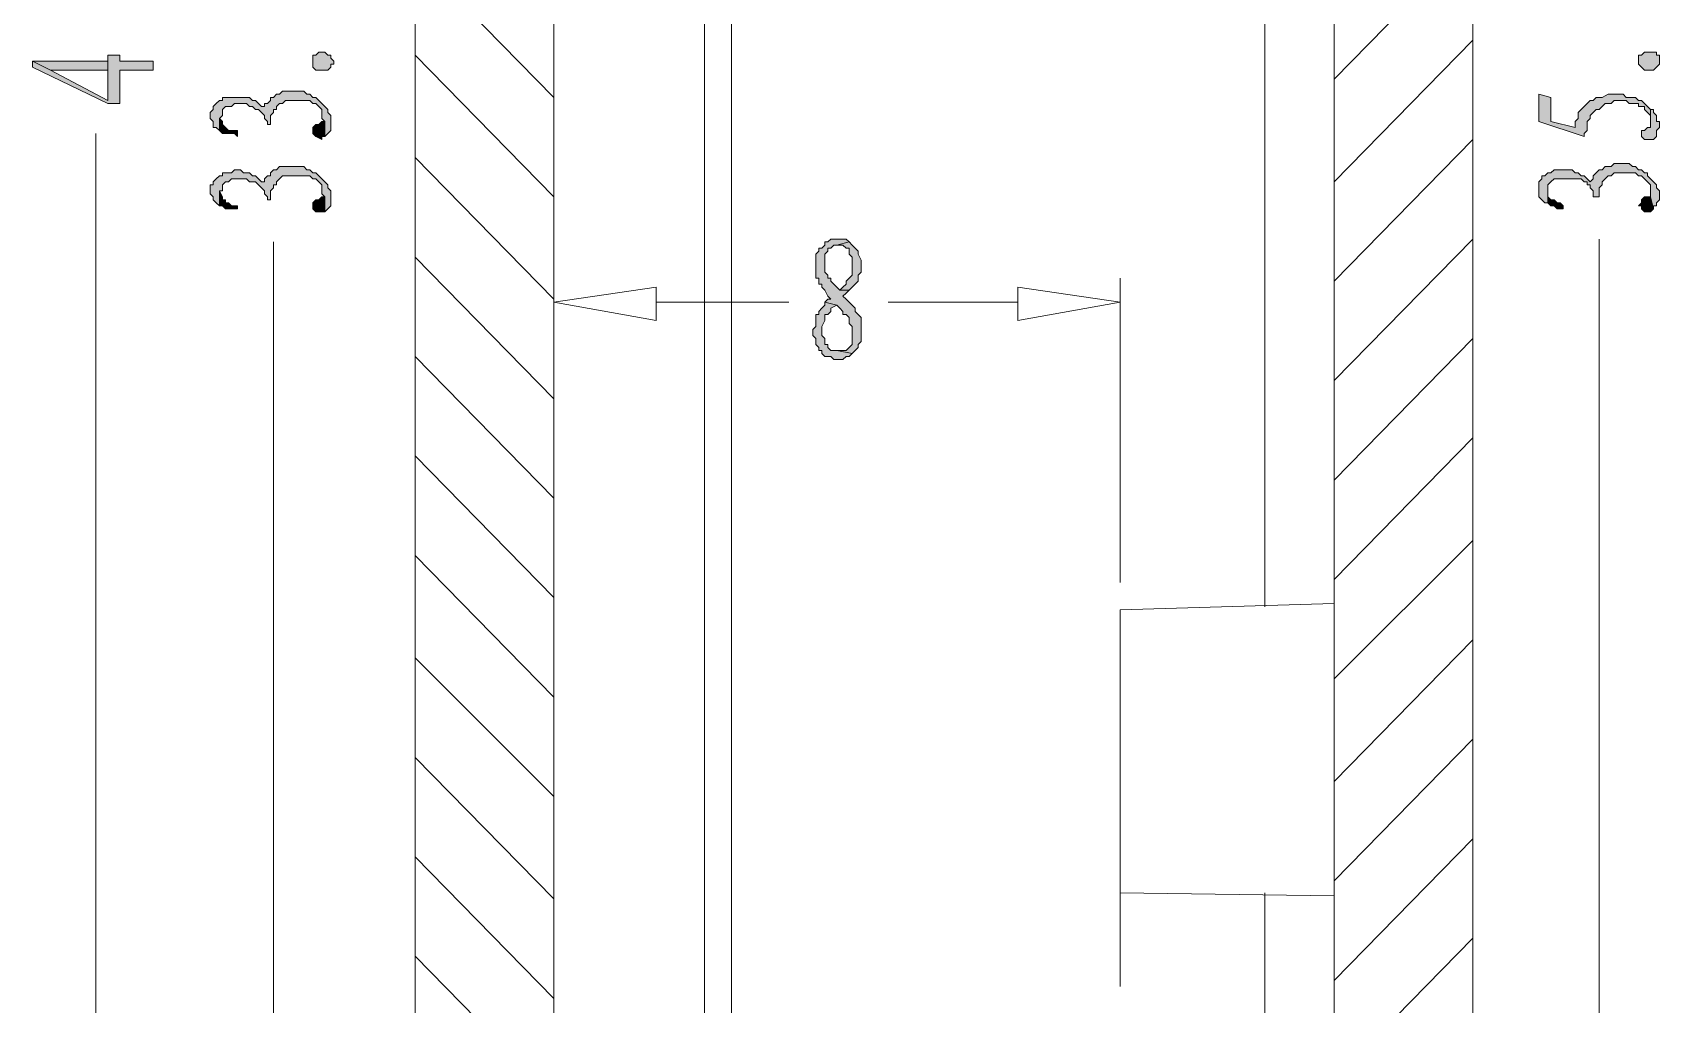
# Model space of a CAD drawing. Header units: millimetres. Extents: x 15 to 196, y 29 to 258.
# Drawn here: x 14.68 to 37.54, y 81.87 to 95.52 of the extents above; entities that cross this region are included whole.
import ezdxf

# ---------------------------------------------------------------- set-up
doc = ezdxf.new("R2010")
doc.units = ezdxf.units.MM

msp = doc.modelspace()

# ---------------------------------------------------------------- hatches: boundary and pattern name
at = {"true_color": 0xdda500}
h = msp.add_hatch(color=42, dxfattribs=at)
h.dxf.hatch_style = 2
h.paths.add_polyline_path([(14.682011, 95.120178), (14.682011, 95.035158), (15.740345, 94.527158), (15.909678, 94.527158), (15.909678, 94.993178), (16.375345, 94.993178), (16.375345, 95.120178), (15.909678, 95.120178), (15.909678, 95.204844), (15.740345, 95.204844), (15.740345, 95.120178), (15.740345, 94.569844), (14.936011, 94.993178)])
h = msp.add_hatch(color=42, dxfattribs=at)
h.dxf.hatch_style = 2
h.paths.add_polyline_path([(14.682011, 95.120178), (14.936011, 94.993178), (15.740345, 94.993178), (15.740345, 94.569844), (15.740345, 95.120178)])
h = msp.add_hatch(color=42, dxfattribs=at)
h.dxf.hatch_style = 2
h.paths.add_polyline_path([(18.873011, 95.162511), (18.915345, 95.120178), (18.915345, 95.077844), (18.873011, 95.077844), (18.873011, 95.035158), (18.830678, 94.993178), (18.788345, 94.993178), (18.746011, 94.993178), (18.661345, 94.993178), (18.619011, 95.035158), (18.619011, 95.077844), (18.619011, 95.120178), (18.619011, 95.162511), (18.619011, 95.204844), (18.661345, 95.204844), (18.703678, 95.247178), (18.746011, 95.247178), (18.788345, 95.247178), (18.830678, 95.204844), (18.873011, 95.204844)])
h = msp.add_hatch(color=42, dxfattribs=at)
h.dxf.hatch_style = 2
h.paths.add_polyline_path([(37.541906, 95.204844), (37.541906, 95.162511), (37.541906, 95.120178), (37.541906, 95.077844), (37.499572, 95.035158), (37.457239, 94.993178), (37.414906, 94.993178), (37.372572, 94.993178), (37.330239, 94.993178), (37.287906, 95.035158), (37.245572, 95.077844), (37.245572, 95.120178), (37.245572, 95.162511), (37.245572, 95.204844), (37.287906, 95.204844), (37.330239, 95.247178), (37.372572, 95.247178), (37.457239, 95.247178), (37.499572, 95.247178), (37.499572, 95.204844)])
h = msp.add_hatch(color=42, dxfattribs=at)
h.dxf.hatch_style = 2
h.paths.add_polyline_path([(17.179678, 94.358178), (17.179678, 94.315844), (17.222011, 94.273158), (17.222011, 94.230825), (17.222011, 94.188844), (17.264345, 94.188844), (17.306678, 94.146511), (17.306678, 94.315844), (17.349011, 94.358178), (17.349011, 94.400511), (17.349011, 94.442844), (17.391345, 94.484825), (17.433678, 94.484825), (17.476011, 94.484825), (17.518345, 94.527158), (17.560678, 94.527158), (17.603011, 94.527158), (17.645345, 94.527158), (17.687678, 94.527158), (17.730011, 94.484825), (17.772345, 94.484825), (17.814678, 94.442844), (17.857011, 94.442844), (17.899345, 94.400511), (17.941678, 94.358178), (17.941678, 94.315844), (17.984011, 94.273158), (17.984011, 94.230825), (18.026345, 94.230825), (18.026345, 94.273158), (18.026345, 94.358178), (18.068678, 94.400511), (18.068678, 94.442844), (18.111011, 94.442844), (18.111011, 94.484825), (18.153345, 94.527158), (18.195678, 94.527158), (18.238011, 94.569844), (18.280345, 94.569844), (18.322678, 94.569844), (18.407345, 94.569844), (18.449678, 94.569844), (18.492011, 94.569844), (18.534345, 94.569844), (18.576678, 94.569844), (18.619011, 94.527158), (18.661345, 94.527158), (18.703678, 94.484825), (18.746011, 94.442844), (18.746011, 94.400511), (18.746011, 94.358178), (18.746011, 94.315844), (18.788345, 94.273158), (18.788345, 94.061844), (18.830678, 94.104178), (18.873011, 94.146511), (18.873011, 94.188844), (18.873011, 94.230825), (18.873011, 94.273158), (18.873011, 94.315844), (18.873011, 94.358178), (18.830678, 94.400511), (18.830678, 94.442844), (18.788345, 94.484825), (18.746011, 94.527158), (18.703678, 94.569844), (18.661345, 94.612178), (18.619011, 94.612178), (18.576678, 94.654511), (18.534345, 94.654511), (18.492011, 94.696844), (18.449678, 94.696844), (18.407345, 94.696844), (18.365011, 94.696844), (18.322678, 94.696844), (18.238011, 94.696844), (18.195678, 94.696844), (18.153345, 94.654511), (18.111011, 94.654511), (18.068678, 94.612178), (18.026345, 94.612178), (18.026345, 94.569844), (17.984011, 94.527158), (17.941678, 94.527158), (17.941678, 94.484825), (17.899345, 94.484825), (17.857011, 94.527158), (17.814678, 94.569844), (17.772345, 94.569844), (17.730011, 94.612178), (17.687678, 94.612178), (17.645345, 94.612178), (17.603011, 94.612178), (17.560678, 94.612178), (17.518345, 94.612178), (17.476011, 94.612178), (17.433678, 94.612178), (17.349011, 94.612178), (17.349011, 94.569844), (17.306678, 94.569844), (17.264345, 94.527158), (17.222011, 94.484825), (17.222011, 94.442844), (17.179678, 94.400511)])
h = msp.add_hatch(color=42, dxfattribs=at)
h.dxf.hatch_style = 2
h.paths.add_polyline_path([(35.848572, 94.654511), (35.848572, 94.273158), (36.483572, 94.061844), (36.483572, 94.104178), (36.525906, 94.146511), (36.525906, 94.188844), (36.525906, 94.230825), (36.525906, 94.273158), (36.568239, 94.315844), (36.568239, 94.358178), (36.610572, 94.400511), (36.652906, 94.442844), (36.695239, 94.442844), (36.737572, 94.484825), (36.779906, 94.527158), (36.822239, 94.527158), (36.864572, 94.527158), (36.906906, 94.569844), (36.949239, 94.569844), (36.991572, 94.569844), (37.033906, 94.569844), (37.076239, 94.569844), (37.118572, 94.527158), (37.203239, 94.527158), (37.245572, 94.527158), (37.245572, 94.484825), (37.287906, 94.484825), (37.330239, 94.484825), (37.330239, 94.442844), (37.372572, 94.400511), (37.414906, 94.358178), (37.414906, 94.315844), (37.414906, 94.230825), (37.414906, 94.188844), (37.414906, 94.442844), (37.372572, 94.484825), (37.330239, 94.527158), (37.287906, 94.569844), (37.245572, 94.569844), (37.203239, 94.612178), (37.160906, 94.612178), (37.118572, 94.612178), (37.076239, 94.612178), (37.033906, 94.654511), (36.949239, 94.654511), (36.906906, 94.654511), (36.864572, 94.654511), (36.822239, 94.654511), (36.737572, 94.612178), (36.695239, 94.612178), (36.652906, 94.612178), (36.610572, 94.569844), (36.568239, 94.569844), (36.525906, 94.527158), (36.483572, 94.484825), (36.441239, 94.442844), (36.398906, 94.400511), (36.398906, 94.358178), (36.398906, 94.315844), (36.356572, 94.273158), (36.356572, 94.230825), (36.356572, 94.188844), (36.017906, 94.273158), (36.017906, 94.612178)])
h = msp.add_hatch(color=42, dxfattribs=at)
h.dxf.hatch_style = 2
h.paths.add_polyline_path([(37.287906, 94.104178), (37.287906, 94.061844), (37.330239, 94.019511), (37.372572, 94.019511), (37.414906, 94.019511), (37.457239, 94.019511), (37.499572, 94.061844), (37.499572, 94.104178), (37.499572, 94.146511), (37.541906, 94.188844), (37.541906, 94.273158), (37.499572, 94.273158), (37.499572, 94.315844), (37.499572, 94.358178), (37.457239, 94.400511), (37.457239, 94.442844), (37.414906, 94.442844), (37.414906, 94.188844), (37.372572, 94.188844), (37.330239, 94.146511), (37.287906, 94.146511)])
h = msp.add_hatch(color=42, dxfattribs=at)
h.dxf.hatch_style = 2
h.paths.add_polyline_path([(17.306678, 94.146511), (17.349011, 94.104178), (17.391345, 94.104178), (17.433678, 94.104178), (17.518345, 94.104178), (17.560678, 94.061844), (17.560678, 94.146511), (17.476011, 94.146511), (17.433678, 94.146511), (17.391345, 94.188844), (17.349011, 94.230825), (17.349011, 94.273158), (17.306678, 94.315844)])
h = msp.add_hatch(color=42, dxfattribs=at)
h.dxf.hatch_style = 2
h.paths.add_polyline_path([(18.619011, 94.146511), (18.619011, 94.104178), (18.661345, 94.061844), (18.746011, 94.019511), (18.746011, 94.061844), (18.788345, 94.061844), (18.788345, 94.273158), (18.746011, 94.273158), (18.703678, 94.230825), (18.661345, 94.230825), (18.619011, 94.188844)])
h = msp.add_hatch(color=42, dxfattribs=at)
h.dxf.hatch_style = 2
h.paths.add_polyline_path([(17.179678, 93.299844), (17.179678, 93.257511), (17.222011, 93.214825), (17.222011, 93.172492), (17.264345, 93.130511), (17.306678, 93.088178), (17.306678, 93.299844), (17.349011, 93.299844), (17.349011, 93.342178), (17.349011, 93.384511), (17.391345, 93.426492), (17.433678, 93.426492), (17.476011, 93.468825), (17.518345, 93.468825), (17.560678, 93.468825), (17.603011, 93.468825), (17.645345, 93.468825), (17.687678, 93.468825), (17.730011, 93.426492), (17.772345, 93.426492), (17.814678, 93.426492), (17.857011, 93.384511), (17.899345, 93.342178), (17.941678, 93.299844), (17.941678, 93.257511), (17.984011, 93.214825), (17.984011, 93.172492), (18.026345, 93.172492), (18.026345, 93.257511), (18.026345, 93.299844), (18.068678, 93.342178), (18.068678, 93.384511), (18.111011, 93.384511), (18.111011, 93.426492), (18.153345, 93.468825), (18.195678, 93.511511), (18.238011, 93.511511), (18.280345, 93.511511), (18.322678, 93.511511), (18.407345, 93.511511), (18.449678, 93.511511), (18.492011, 93.511511), (18.534345, 93.511511), (18.576678, 93.511511), (18.619011, 93.468825), (18.661345, 93.468825), (18.703678, 93.426492), (18.746011, 93.384511), (18.746011, 93.342178), (18.746011, 93.299844), (18.746011, 93.257511), (18.788345, 93.214825), (18.788345, 93.003511), (18.830678, 93.045844), (18.873011, 93.088178), (18.873011, 93.130511), (18.873011, 93.172492), (18.873011, 93.214825), (18.873011, 93.257511), (18.873011, 93.299844), (18.830678, 93.342178), (18.830678, 93.384511), (18.788345, 93.426492), (18.746011, 93.468825), (18.703678, 93.511511), (18.661345, 93.553844), (18.619011, 93.553844), (18.576678, 93.596178), (18.534345, 93.596178), (18.492011, 93.638511), (18.449678, 93.638511), (18.407345, 93.638511), (18.365011, 93.638511), (18.322678, 93.638511), (18.238011, 93.638511), (18.195678, 93.638511), (18.153345, 93.638511), (18.111011, 93.596178), (18.068678, 93.596178), (18.026345, 93.553844), (18.026345, 93.511511), (17.984011, 93.511511), (17.941678, 93.468825), (17.941678, 93.426492), (17.899345, 93.426492), (17.857011, 93.468825), (17.814678, 93.511511), (17.772345, 93.511511), (17.730011, 93.553844), (17.687678, 93.553844), (17.645345, 93.553844), (17.603011, 93.596178), (17.560678, 93.596178), (17.518345, 93.596178), (17.476011, 93.553844), (17.433678, 93.553844), (17.349011, 93.553844), (17.349011, 93.511511), (17.306678, 93.511511), (17.264345, 93.468825), (17.222011, 93.426492), (17.222011, 93.384511), (17.179678, 93.384511), (17.179678, 93.342178)])
h = msp.add_hatch(color=42, dxfattribs=at)
h.dxf.hatch_style = 2
h.paths.add_polyline_path([(35.848572, 93.342178), (35.848572, 93.299844), (35.848572, 93.257511), (35.848572, 93.214825), (35.890906, 93.172492), (35.933239, 93.130511), (35.975572, 93.130511), (35.975572, 93.299844), (35.975572, 93.342178), (35.975572, 93.384511), (36.017906, 93.426492), (36.060239, 93.468825), (36.102572, 93.468825), (36.144906, 93.468825), (36.187239, 93.468825), (36.271906, 93.468825), (36.314239, 93.468825), (36.356572, 93.468825), (36.398906, 93.468825), (36.441239, 93.468825), (36.483572, 93.426492), (36.525906, 93.426492), (36.525906, 93.384511), (36.568239, 93.384511), (36.568239, 93.342178), (36.610572, 93.299844), (36.610572, 93.257511), (36.610572, 93.214825), (36.695239, 93.214825), (36.695239, 93.257511), (36.695239, 93.299844), (36.695239, 93.342178), (36.737572, 93.384511), (36.737572, 93.426492), (36.779906, 93.468825), (36.822239, 93.511511), (36.864572, 93.511511), (36.906906, 93.553844), (36.949239, 93.553844), (36.991572, 93.553844), (37.033906, 93.553844), (37.076239, 93.553844), (37.118572, 93.553844), (37.203239, 93.553844), (37.245572, 93.511511), (37.287906, 93.511511), (37.330239, 93.468825), (37.372572, 93.426492), (37.414906, 93.384511), (37.414906, 93.342178), (37.414906, 93.299844), (37.414906, 93.214825), (37.457239, 93.045844), (37.457239, 93.088178), (37.499572, 93.088178), (37.499572, 93.130511), (37.541906, 93.172492), (37.541906, 93.257511), (37.541906, 93.299844), (37.499572, 93.342178), (37.499572, 93.384511), (37.457239, 93.426492), (37.414906, 93.468825), (37.372572, 93.511511), (37.372572, 93.553844), (37.330239, 93.553844), (37.287906, 93.596178), (37.245572, 93.596178), (37.203239, 93.638511), (37.160906, 93.638511), (37.118572, 93.680492), (37.076239, 93.680492), (37.033906, 93.680492), (36.949239, 93.680492), (36.906906, 93.680492), (36.864572, 93.638511), (36.822239, 93.638511), (36.779906, 93.638511), (36.737572, 93.596178), (36.695239, 93.596178), (36.652906, 93.553844), (36.610572, 93.511511), (36.610572, 93.468825), (36.568239, 93.426492), (36.525906, 93.468825), (36.483572, 93.511511), (36.441239, 93.511511), (36.398906, 93.553844), (36.356572, 93.553844), (36.314239, 93.596178), (36.271906, 93.596178), (36.229572, 93.596178), (36.187239, 93.596178), (36.144906, 93.596178), (36.102572, 93.596178), (36.060239, 93.596178), (36.017906, 93.553844), (35.975572, 93.553844), (35.933239, 93.511511), (35.890906, 93.511511), (35.890906, 93.468825), (35.848572, 93.426492), (35.848572, 93.384511)])
h = msp.add_hatch(color=42, dxfattribs=at)
h.dxf.hatch_style = 2
h.paths.add_polyline_path([(17.306678, 93.088178), (17.349011, 93.088178), (17.391345, 93.045844), (17.433678, 93.045844), (17.518345, 93.045844), (17.560678, 93.045844), (17.560678, 93.088178), (17.476011, 93.088178), (17.433678, 93.130511), (17.391345, 93.130511), (17.391345, 93.172492), (17.349011, 93.172492), (17.349011, 93.214825), (17.306678, 93.299844)])
h = msp.add_hatch(color=42, dxfattribs=at)
h.dxf.hatch_style = 2
h.paths.add_polyline_path([(35.975572, 93.130511), (36.017906, 93.088178), (36.060239, 93.088178), (36.102572, 93.045844), (36.144906, 93.045844), (36.187239, 93.045844), (36.187239, 93.088178), (36.144906, 93.130511), (36.102572, 93.130511), (36.060239, 93.172492), (36.017906, 93.172492), (35.975572, 93.214825), (35.975572, 93.257511), (35.975572, 93.299844)])
h = msp.add_hatch(color=42, dxfattribs=at)
h.dxf.hatch_style = 2
h.paths.add_polyline_path([(18.619011, 93.088178), (18.619011, 93.045844), (18.661345, 93.003511), (18.746011, 93.003511), (18.788345, 93.003511), (18.788345, 93.214825), (18.746011, 93.214825), (18.703678, 93.172492), (18.661345, 93.172492), (18.619011, 93.130511)])
h = msp.add_hatch(color=42, dxfattribs=at)
h.dxf.hatch_style = 2
h.paths.add_polyline_path([(37.245572, 93.088178), (37.287906, 93.088178), (37.287906, 93.045844), (37.330239, 93.003511), (37.372572, 93.003511), (37.414906, 93.003511), (37.457239, 93.045844), (37.414906, 93.214825), (37.330239, 93.214825), (37.287906, 93.172492), (37.287906, 93.130511)])
h = msp.add_hatch(color=42, dxfattribs=at)
h.dxf.hatch_style = 2
h.paths.add_polyline_path([(26.027345, 92.622158), (25.985011, 92.622158), (25.942678, 92.622158), (25.900345, 92.622158), (25.858011, 92.580178), (25.815678, 92.580178), (25.815678, 92.537844), (25.773345, 92.495511), (25.731011, 92.495511), (25.731011, 92.453178), (25.688678, 92.410492), (25.688678, 92.368158), (25.688678, 92.325825), (25.688678, 92.283492), (25.688678, 92.241511), (25.688678, 92.199178), (25.688678, 92.114158), (25.688678, 92.071825), (25.731011, 92.071825), (25.731011, 92.029492), (25.731011, 91.987511), (25.773345, 91.987511), (25.773345, 91.945178), (25.815678, 91.902844), (25.858011, 91.817825), (25.900345, 91.775492), (25.858011, 91.775492), (25.815678, 91.733511), (25.985011, 91.691178), (26.027345, 91.648844), (26.069678, 91.606158), (26.069678, 91.563825), (26.112011, 91.563825), (26.154345, 91.521492), (26.154345, 91.479511), (26.154345, 91.437178), (26.196678, 91.394844), (26.196678, 91.352158), (26.196678, 91.309825), (26.196678, 91.267492), (26.196678, 91.225158), (26.196678, 91.183178), (26.196678, 91.140844), (26.154345, 91.098158), (26.112011, 91.055825), (26.069678, 91.055825), (26.027345, 91.055825), (25.985011, 91.055825), (26.196678, 91.013492), (26.239011, 91.055825), (26.281345, 91.098158), (26.281345, 91.140844), (26.323678, 91.183178), (26.323678, 91.225158), (26.323678, 91.267492), (26.323678, 91.309825), (26.323678, 91.352158), (26.323678, 91.394844), (26.323678, 91.437178), (26.323678, 91.479511), (26.323678, 91.521492), (26.281345, 91.563825), (26.239011, 91.606158), (26.239011, 91.648844), (26.196678, 91.691178), (26.154345, 91.733511), (26.112011, 91.775492), (26.069678, 91.817825), (26.112011, 91.860158), (26.154345, 91.902844), (26.027345, 91.902844), (25.985011, 91.945178), (25.942678, 91.987511), (25.900345, 92.029492), (25.900345, 92.071825), (25.858011, 92.071825), (25.858011, 92.114158), (25.815678, 92.156492), (25.815678, 92.199178), (25.815678, 92.241511), (25.815678, 92.325825), (25.815678, 92.368158), (25.815678, 92.410492), (25.858011, 92.453178), (25.858011, 92.495511), (25.900345, 92.495511), (25.942678, 92.537844), (25.985011, 92.537844), (26.154345, 92.580178), (26.112011, 92.622158), (26.069678, 92.622158)])
h = msp.add_hatch(color=42, dxfattribs=at)
h.dxf.hatch_style = 2
h.paths.add_polyline_path([(26.154345, 92.580178), (25.985011, 92.537844), (26.027345, 92.537844), (26.069678, 92.537844), (26.112011, 92.495511), (26.154345, 92.495511), (26.154345, 92.410492), (26.196678, 92.368158), (26.196678, 92.325825), (26.196678, 92.283492), (26.196678, 92.241511), (26.196678, 92.199178), (26.196678, 92.156492), (26.196678, 92.114158), (26.154345, 92.071825), (26.112011, 92.029492), (26.112011, 91.987511), (26.069678, 91.945178), (26.027345, 91.902844), (26.154345, 91.902844), (26.196678, 91.945178), (26.239011, 91.987511), (26.281345, 92.029492), (26.281345, 92.071825), (26.281345, 92.114158), (26.323678, 92.156492), (26.323678, 92.241511), (26.323678, 92.283492), (26.323678, 92.325825), (26.281345, 92.410492), (26.281345, 92.453178), (26.239011, 92.495511), (26.196678, 92.537844)])
h = msp.add_hatch(color=42, dxfattribs=at)
h.dxf.hatch_style = 2
h.paths.add_polyline_path([(25.815678, 91.733511), (25.815678, 91.691178), (25.773345, 91.648844), (25.731011, 91.606158), (25.731011, 91.563825), (25.688678, 91.563825), (25.688678, 91.479511), (25.688678, 91.437178), (25.688678, 91.394844), (25.646345, 91.352158), (25.646345, 91.309825), (25.646345, 91.267492), (25.688678, 91.225158), (25.688678, 91.183178), (25.688678, 91.140844), (25.731011, 91.098158), (25.731011, 91.055825), (25.773345, 91.055825), (25.773345, 91.013492), (25.815678, 90.971158), (25.858011, 90.971158), (25.900345, 90.971158), (25.942678, 90.929178), (25.985011, 90.929178), (26.027345, 90.929178), (26.069678, 90.929178), (26.112011, 90.971158), (26.154345, 90.971158), (26.196678, 91.013492), (25.985011, 91.055825), (25.942678, 91.055825), (25.900345, 91.055825), (25.858011, 91.098158), (25.858011, 91.140844), (25.815678, 91.140844), (25.815678, 91.183178), (25.815678, 91.225158), (25.773345, 91.267492), (25.773345, 91.352158), (25.773345, 91.394844), (25.815678, 91.479511), (25.815678, 91.521492), (25.815678, 91.563825), (25.858011, 91.563825), (25.900345, 91.606158), (25.900345, 91.648844), (25.985011, 91.691178)])

# ---------------------------------------------------------------- linework, layer by layer
at = {"color": 7, "lineweight": 0}
for points in [[(22.556011, 115.736511), (20.524011, 115.736511), (20.481678, 115.736511), (20.439345, 115.736511), (20.397011, 115.736511), (20.354678, 115.693825), (20.312345, 115.693825), (20.270011, 115.651492), (20.227678, 115.651492), (20.185345, 115.609511), (20.143011, 115.567178), (20.143011, 115.524844), (20.100678, 115.482511), (20.058345, 115.439825), (20.058345, 115.397492), (20.058345, 115.355511), (20.058345, 115.313178), (20.058345, 115.228511), (20.058345, 75.519492)], [(20.058345, 115.228511), (20.058345, 75.519492)], [(32.081011, 114.847158), (23.021678, 115.228511), (23.021678, 113.238844), (31.996345, 112.857844), (32.377345, 112.772825), (32.673678, 112.561511), (32.885345, 112.222492), (32.970011, 111.884178), (32.970011, 78.863825)], [(24.122345, 78.525158), (22.005678, 78.610178), (22.005678, 112.138178), (24.122345, 112.222492), (24.164678, 112.222492), (24.207011, 112.222492), (24.249345, 112.264825), (24.291678, 112.264825), (24.334011, 112.307511), (24.376345, 112.307511), (24.376345, 112.349844), (24.418678, 112.392178), (24.461011, 112.392178), (24.461011, 112.434511), (24.461011, 112.476492), (24.503345, 112.518825), (24.503345, 112.561511), (24.503345, 112.603844), (24.503345, 112.730492)], [(22.005678, 112.138178), (22.005678, 78.610178)], [(23.021678, 75.519492), (32.081011, 75.900492), (32.631345, 75.985511), (33.181678, 76.154492), (33.689678, 76.450825), (34.113011, 76.831825), (34.451678, 77.255158), (34.705678, 77.763158), (34.875011, 78.313492), (34.917345, 78.863825), (34.917345, 111.884178)], [(32.970011, 111.884178), (32.970011, 78.863825)], [(34.917345, 111.884178), (34.917345, 78.863825)], [(24.122345, 107.015844), (24.122345, 78.525158)], [(24.503345, 107.058178), (24.503345, 78.059492)], [(31.996345, 87.457492), (31.996345, 105.068158)], [(32.970011, 87.500178), (29.964345, 87.415158)], [(29.964345, 83.435825), (29.964345, 87.415158)], [(32.970011, 83.393844), (29.964345, 83.435825)], [(31.996345, 79.371825), (31.996345, 83.435825)]]:
    msp.add_lwpolyline(points, dxfattribs=at)
at = {"color": 40, "lineweight": 0, "true_color": 0xffbf00}
for points in [[(34.917345, 96.855492), (32.970011, 94.866178)], [(22.005678, 94.612178), (20.058345, 96.601492)], [(34.917345, 95.416511), (32.970011, 93.426492)], [(22.005678, 93.214825), (20.058345, 95.204844)], [(34.917345, 94.019511), (32.970011, 92.029492)], [(22.005678, 91.775492), (20.058345, 93.765511)], [(34.917345, 92.622158), (32.970011, 90.632844)], [(22.005678, 90.378844), (20.058345, 92.368158)], [(34.917345, 91.225158), (32.970011, 89.235844)], [(22.005678, 88.981492), (20.058345, 90.971158)], [(34.917345, 89.828158), (32.970011, 87.838492)], [(22.005678, 87.584492), (20.058345, 89.574158)], [(34.917345, 88.388825), (32.970011, 86.441844)], [(22.005678, 86.187844), (20.058345, 88.177511)], [(34.917345, 86.991825), (32.970011, 85.002511)], [(22.005678, 84.790492), (20.058345, 86.737825)], [(34.917345, 85.594825), (32.970011, 83.605158)], [(22.005678, 83.351158), (20.058345, 85.340825)], [(34.917345, 84.198178), (32.970011, 82.208511)], [(22.005678, 81.954511), (20.058345, 83.944178)], [(34.917345, 82.800825), (32.970011, 80.811158)], [(22.005678, 80.557158), (20.058345, 82.546825)]]:
    msp.add_lwpolyline(points, dxfattribs=at)
at = {"color": 42, "lineweight": 0, "true_color": 0xdda500}
for points in [[(14.682011, 95.120178), (14.682011, 95.035158), (15.740345, 94.527158), (15.909678, 94.527158), (15.909678, 94.993178), (16.375345, 94.993178), (16.375345, 95.120178), (15.909678, 95.120178), (15.909678, 95.204844), (15.740345, 95.204844), (15.740345, 95.120178), (15.740345, 94.569844), (14.936011, 94.993178)], [(14.682011, 95.120178), (14.936011, 94.993178), (15.740345, 94.993178), (15.740345, 94.569844), (15.740345, 95.120178)], [(18.873011, 95.162511), (18.915345, 95.120178), (18.915345, 95.077844), (18.873011, 95.077844), (18.873011, 95.035158), (18.830678, 94.993178), (18.788345, 94.993178), (18.746011, 94.993178), (18.661345, 94.993178), (18.619011, 95.035158), (18.619011, 95.077844), (18.619011, 95.120178), (18.619011, 95.162511), (18.619011, 95.204844), (18.661345, 95.204844), (18.703678, 95.247178), (18.746011, 95.247178), (18.788345, 95.247178), (18.830678, 95.204844), (18.873011, 95.204844)], [(37.541906, 95.204844), (37.541906, 95.162511), (37.541906, 95.120178), (37.541906, 95.077844), (37.499572, 95.035158), (37.457239, 94.993178), (37.414906, 94.993178), (37.372572, 94.993178), (37.330239, 94.993178), (37.287906, 95.035158), (37.245572, 95.077844), (37.245572, 95.120178), (37.245572, 95.162511), (37.245572, 95.204844), (37.287906, 95.204844), (37.330239, 95.247178), (37.372572, 95.247178), (37.457239, 95.247178), (37.499572, 95.247178), (37.499572, 95.204844)], [(17.179678, 94.358178), (17.179678, 94.315844), (17.222011, 94.273158), (17.222011, 94.230825), (17.222011, 94.188844), (17.264345, 94.188844), (17.306678, 94.146511), (17.306678, 94.315844), (17.349011, 94.358178), (17.349011, 94.400511), (17.349011, 94.442844), (17.391345, 94.484825), (17.433678, 94.484825), (17.476011, 94.484825), (17.518345, 94.527158), (17.560678, 94.527158), (17.603011, 94.527158), (17.645345, 94.527158), (17.687678, 94.527158), (17.730011, 94.484825), (17.772345, 94.484825), (17.814678, 94.442844), (17.857011, 94.442844), (17.899345, 94.400511), (17.941678, 94.358178), (17.941678, 94.315844), (17.984011, 94.273158), (17.984011, 94.230825), (18.026345, 94.230825), (18.026345, 94.273158), (18.026345, 94.358178), (18.068678, 94.400511), (18.068678, 94.442844), (18.111011, 94.442844), (18.111011, 94.484825), (18.153345, 94.527158), (18.195678, 94.527158), (18.238011, 94.569844), (18.280345, 94.569844), (18.322678, 94.569844), (18.407345, 94.569844), (18.449678, 94.569844), (18.492011, 94.569844), (18.534345, 94.569844), (18.576678, 94.569844), (18.619011, 94.527158), (18.661345, 94.527158), (18.703678, 94.484825), (18.746011, 94.442844), (18.746011, 94.400511), (18.746011, 94.358178), (18.746011, 94.315844), (18.788345, 94.273158), (18.788345, 94.061844), (18.830678, 94.104178), (18.873011, 94.146511), (18.873011, 94.188844), (18.873011, 94.230825), (18.873011, 94.273158), (18.873011, 94.315844), (18.873011, 94.358178), (18.830678, 94.400511), (18.830678, 94.442844), (18.788345, 94.484825), (18.746011, 94.527158), (18.703678, 94.569844), (18.661345, 94.612178), (18.619011, 94.612178), (18.576678, 94.654511), (18.534345, 94.654511), (18.492011, 94.696844), (18.449678, 94.696844), (18.407345, 94.696844), (18.365011, 94.696844), (18.322678, 94.696844), (18.238011, 94.696844), (18.195678, 94.696844), (18.153345, 94.654511), (18.111011, 94.654511), (18.068678, 94.612178), (18.026345, 94.612178), (18.026345, 94.569844), (17.984011, 94.527158), (17.941678, 94.527158), (17.941678, 94.484825), (17.899345, 94.484825), (17.857011, 94.527158), (17.814678, 94.569844), (17.772345, 94.569844), (17.730011, 94.612178), (17.687678, 94.612178), (17.645345, 94.612178), (17.603011, 94.612178), (17.560678, 94.612178), (17.518345, 94.612178), (17.476011, 94.612178), (17.433678, 94.612178), (17.349011, 94.612178), (17.349011, 94.569844), (17.306678, 94.569844), (17.264345, 94.527158), (17.222011, 94.484825), (17.222011, 94.442844), (17.179678, 94.400511)], [(35.848572, 94.654511), (35.848572, 94.273158), (36.483572, 94.061844), (36.483572, 94.104178), (36.525906, 94.146511), (36.525906, 94.188844), (36.525906, 94.230825), (36.525906, 94.273158), (36.568239, 94.315844), (36.568239, 94.358178), (36.610572, 94.400511), (36.652906, 94.442844), (36.695239, 94.442844), (36.737572, 94.484825), (36.779906, 94.527158), (36.822239, 94.527158), (36.864572, 94.527158), (36.906906, 94.569844), (36.949239, 94.569844), (36.991572, 94.569844), (37.033906, 94.569844), (37.076239, 94.569844), (37.118572, 94.527158), (37.203239, 94.527158), (37.245572, 94.527158), (37.245572, 94.484825), (37.287906, 94.484825), (37.330239, 94.484825), (37.330239, 94.442844), (37.372572, 94.400511), (37.414906, 94.358178), (37.414906, 94.315844), (37.414906, 94.230825), (37.414906, 94.188844), (37.414906, 94.442844), (37.372572, 94.484825), (37.330239, 94.527158), (37.287906, 94.569844), (37.245572, 94.569844), (37.203239, 94.612178), (37.160906, 94.612178), (37.118572, 94.612178), (37.076239, 94.612178), (37.033906, 94.654511), (36.949239, 94.654511), (36.906906, 94.654511), (36.864572, 94.654511), (36.822239, 94.654511), (36.737572, 94.612178), (36.695239, 94.612178), (36.652906, 94.612178), (36.610572, 94.569844), (36.568239, 94.569844), (36.525906, 94.527158), (36.483572, 94.484825), (36.441239, 94.442844), (36.398906, 94.400511), (36.398906, 94.358178), (36.398906, 94.315844), (36.356572, 94.273158), (36.356572, 94.230825), (36.356572, 94.188844), (36.017906, 94.273158), (36.017906, 94.612178)], [(37.287906, 94.104178), (37.287906, 94.061844), (37.330239, 94.019511), (37.372572, 94.019511), (37.414906, 94.019511), (37.457239, 94.019511), (37.499572, 94.061844), (37.499572, 94.104178), (37.499572, 94.146511), (37.541906, 94.188844), (37.541906, 94.273158), (37.499572, 94.273158), (37.499572, 94.315844), (37.499572, 94.358178), (37.457239, 94.400511), (37.457239, 94.442844), (37.414906, 94.442844), (37.414906, 94.188844), (37.372572, 94.188844), (37.330239, 94.146511), (37.287906, 94.146511)], [(17.306678, 94.146511), (17.349011, 94.104178), (17.391345, 94.104178), (17.433678, 94.104178), (17.518345, 94.104178), (17.560678, 94.061844), (17.560678, 94.146511), (17.476011, 94.146511), (17.433678, 94.146511), (17.391345, 94.188844), (17.349011, 94.230825), (17.349011, 94.273158), (17.306678, 94.315844)], [(18.619011, 94.146511), (18.619011, 94.104178), (18.661345, 94.061844), (18.746011, 94.019511), (18.746011, 94.061844), (18.788345, 94.061844), (18.788345, 94.273158), (18.746011, 94.273158), (18.703678, 94.230825), (18.661345, 94.230825), (18.619011, 94.188844)], [(17.179678, 93.299844), (17.179678, 93.257511), (17.222011, 93.214825), (17.222011, 93.172492), (17.264345, 93.130511), (17.306678, 93.088178), (17.306678, 93.299844), (17.349011, 93.299844), (17.349011, 93.342178), (17.349011, 93.384511), (17.391345, 93.426492), (17.433678, 93.426492), (17.476011, 93.468825), (17.518345, 93.468825), (17.560678, 93.468825), (17.603011, 93.468825), (17.645345, 93.468825), (17.687678, 93.468825), (17.730011, 93.426492), (17.772345, 93.426492), (17.814678, 93.426492), (17.857011, 93.384511), (17.899345, 93.342178), (17.941678, 93.299844), (17.941678, 93.257511), (17.984011, 93.214825), (17.984011, 93.172492), (18.026345, 93.172492), (18.026345, 93.257511), (18.026345, 93.299844), (18.068678, 93.342178), (18.068678, 93.384511), (18.111011, 93.384511), (18.111011, 93.426492), (18.153345, 93.468825), (18.195678, 93.511511), (18.238011, 93.511511), (18.280345, 93.511511), (18.322678, 93.511511), (18.407345, 93.511511), (18.449678, 93.511511), (18.492011, 93.511511), (18.534345, 93.511511), (18.576678, 93.511511), (18.619011, 93.468825), (18.661345, 93.468825), (18.703678, 93.426492), (18.746011, 93.384511), (18.746011, 93.342178), (18.746011, 93.299844), (18.746011, 93.257511), (18.788345, 93.214825), (18.788345, 93.003511), (18.830678, 93.045844), (18.873011, 93.088178), (18.873011, 93.130511), (18.873011, 93.172492), (18.873011, 93.214825), (18.873011, 93.257511), (18.873011, 93.299844), (18.830678, 93.342178), (18.830678, 93.384511), (18.788345, 93.426492), (18.746011, 93.468825), (18.703678, 93.511511), (18.661345, 93.553844), (18.619011, 93.553844), (18.576678, 93.596178), (18.534345, 93.596178), (18.492011, 93.638511), (18.449678, 93.638511), (18.407345, 93.638511), (18.365011, 93.638511), (18.322678, 93.638511), (18.238011, 93.638511), (18.195678, 93.638511), (18.153345, 93.638511), (18.111011, 93.596178), (18.068678, 93.596178), (18.026345, 93.553844), (18.026345, 93.511511), (17.984011, 93.511511), (17.941678, 93.468825), (17.941678, 93.426492), (17.899345, 93.426492), (17.857011, 93.468825), (17.814678, 93.511511), (17.772345, 93.511511), (17.730011, 93.553844), (17.687678, 93.553844), (17.645345, 93.553844), (17.603011, 93.596178), (17.560678, 93.596178), (17.518345, 93.596178), (17.476011, 93.553844), (17.433678, 93.553844), (17.349011, 93.553844), (17.349011, 93.511511), (17.306678, 93.511511), (17.264345, 93.468825), (17.222011, 93.426492), (17.222011, 93.384511), (17.179678, 93.384511), (17.179678, 93.342178)], [(35.848572, 93.342178), (35.848572, 93.299844), (35.848572, 93.257511), (35.848572, 93.214825), (35.890906, 93.172492), (35.933239, 93.130511), (35.975572, 93.130511), (35.975572, 93.299844), (35.975572, 93.342178), (35.975572, 93.384511), (36.017906, 93.426492), (36.060239, 93.468825), (36.102572, 93.468825), (36.144906, 93.468825), (36.187239, 93.468825), (36.271906, 93.468825), (36.314239, 93.468825), (36.356572, 93.468825), (36.398906, 93.468825), (36.441239, 93.468825), (36.483572, 93.426492), (36.525906, 93.426492), (36.525906, 93.384511), (36.568239, 93.384511), (36.568239, 93.342178), (36.610572, 93.299844), (36.610572, 93.257511), (36.610572, 93.214825), (36.695239, 93.214825), (36.695239, 93.257511), (36.695239, 93.299844), (36.695239, 93.342178), (36.737572, 93.384511), (36.737572, 93.426492), (36.779906, 93.468825), (36.822239, 93.511511), (36.864572, 93.511511), (36.906906, 93.553844), (36.949239, 93.553844), (36.991572, 93.553844), (37.033906, 93.553844), (37.076239, 93.553844), (37.118572, 93.553844), (37.203239, 93.553844), (37.245572, 93.511511), (37.287906, 93.511511), (37.330239, 93.468825), (37.372572, 93.426492), (37.414906, 93.384511), (37.414906, 93.342178), (37.414906, 93.299844), (37.414906, 93.214825), (37.457239, 93.045844), (37.457239, 93.088178), (37.499572, 93.088178), (37.499572, 93.130511), (37.541906, 93.172492), (37.541906, 93.257511), (37.541906, 93.299844), (37.499572, 93.342178), (37.499572, 93.384511), (37.457239, 93.426492), (37.414906, 93.468825), (37.372572, 93.511511), (37.372572, 93.553844), (37.330239, 93.553844), (37.287906, 93.596178), (37.245572, 93.596178), (37.203239, 93.638511), (37.160906, 93.638511), (37.118572, 93.680492), (37.076239, 93.680492), (37.033906, 93.680492), (36.949239, 93.680492), (36.906906, 93.680492), (36.864572, 93.638511), (36.822239, 93.638511), (36.779906, 93.638511), (36.737572, 93.596178), (36.695239, 93.596178), (36.652906, 93.553844), (36.610572, 93.511511), (36.610572, 93.468825), (36.568239, 93.426492), (36.525906, 93.468825), (36.483572, 93.511511), (36.441239, 93.511511), (36.398906, 93.553844), (36.356572, 93.553844), (36.314239, 93.596178), (36.271906, 93.596178), (36.229572, 93.596178), (36.187239, 93.596178), (36.144906, 93.596178), (36.102572, 93.596178), (36.060239, 93.596178), (36.017906, 93.553844), (35.975572, 93.553844), (35.933239, 93.511511), (35.890906, 93.511511), (35.890906, 93.468825), (35.848572, 93.426492), (35.848572, 93.384511)], [(17.306678, 93.088178), (17.349011, 93.088178), (17.391345, 93.045844), (17.433678, 93.045844), (17.518345, 93.045844), (17.560678, 93.045844), (17.560678, 93.088178), (17.476011, 93.088178), (17.433678, 93.130511), (17.391345, 93.130511), (17.391345, 93.172492), (17.349011, 93.172492), (17.349011, 93.214825), (17.306678, 93.299844)], [(35.975572, 93.130511), (36.017906, 93.088178), (36.060239, 93.088178), (36.102572, 93.045844), (36.144906, 93.045844), (36.187239, 93.045844), (36.187239, 93.088178), (36.144906, 93.130511), (36.102572, 93.130511), (36.060239, 93.172492), (36.017906, 93.172492), (35.975572, 93.214825), (35.975572, 93.257511), (35.975572, 93.299844)], [(18.619011, 93.088178), (18.619011, 93.045844), (18.661345, 93.003511), (18.746011, 93.003511), (18.788345, 93.003511), (18.788345, 93.214825), (18.746011, 93.214825), (18.703678, 93.172492), (18.661345, 93.172492), (18.619011, 93.130511)], [(37.245572, 93.088178), (37.287906, 93.088178), (37.287906, 93.045844), (37.330239, 93.003511), (37.372572, 93.003511), (37.414906, 93.003511), (37.457239, 93.045844), (37.414906, 93.214825), (37.330239, 93.214825), (37.287906, 93.172492), (37.287906, 93.130511)], [(26.027345, 92.622158), (25.985011, 92.622158), (25.942678, 92.622158), (25.900345, 92.622158), (25.858011, 92.580178), (25.815678, 92.580178), (25.815678, 92.537844), (25.773345, 92.495511), (25.731011, 92.495511), (25.731011, 92.453178), (25.688678, 92.410492), (25.688678, 92.368158), (25.688678, 92.325825), (25.688678, 92.283492), (25.688678, 92.241511), (25.688678, 92.199178), (25.688678, 92.114158), (25.688678, 92.071825), (25.731011, 92.071825), (25.731011, 92.029492), (25.731011, 91.987511), (25.773345, 91.987511), (25.773345, 91.945178), (25.815678, 91.902844), (25.858011, 91.817825), (25.900345, 91.775492), (25.858011, 91.775492), (25.815678, 91.733511), (25.985011, 91.691178), (26.027345, 91.648844), (26.069678, 91.606158), (26.069678, 91.563825), (26.112011, 91.563825), (26.154345, 91.521492), (26.154345, 91.479511), (26.154345, 91.437178), (26.196678, 91.394844), (26.196678, 91.352158), (26.196678, 91.309825), (26.196678, 91.267492), (26.196678, 91.225158), (26.196678, 91.183178), (26.196678, 91.140844), (26.154345, 91.098158), (26.112011, 91.055825), (26.069678, 91.055825), (26.027345, 91.055825), (25.985011, 91.055825), (26.196678, 91.013492), (26.239011, 91.055825), (26.281345, 91.098158), (26.281345, 91.140844), (26.323678, 91.183178), (26.323678, 91.225158), (26.323678, 91.267492), (26.323678, 91.309825), (26.323678, 91.352158), (26.323678, 91.394844), (26.323678, 91.437178), (26.323678, 91.479511), (26.323678, 91.521492), (26.281345, 91.563825), (26.239011, 91.606158), (26.239011, 91.648844), (26.196678, 91.691178), (26.154345, 91.733511), (26.112011, 91.775492), (26.069678, 91.817825), (26.112011, 91.860158), (26.154345, 91.902844), (26.027345, 91.902844), (25.985011, 91.945178), (25.942678, 91.987511), (25.900345, 92.029492), (25.900345, 92.071825), (25.858011, 92.071825), (25.858011, 92.114158), (25.815678, 92.156492), (25.815678, 92.199178), (25.815678, 92.241511), (25.815678, 92.325825), (25.815678, 92.368158), (25.815678, 92.410492), (25.858011, 92.453178), (25.858011, 92.495511), (25.900345, 92.495511), (25.942678, 92.537844), (25.985011, 92.537844), (26.154345, 92.580178), (26.112011, 92.622158), (26.069678, 92.622158)], [(26.154345, 92.580178), (25.985011, 92.537844), (26.027345, 92.537844), (26.069678, 92.537844), (26.112011, 92.495511), (26.154345, 92.495511), (26.154345, 92.410492), (26.196678, 92.368158), (26.196678, 92.325825), (26.196678, 92.283492), (26.196678, 92.241511), (26.196678, 92.199178), (26.196678, 92.156492), (26.196678, 92.114158), (26.154345, 92.071825), (26.112011, 92.029492), (26.112011, 91.987511), (26.069678, 91.945178), (26.027345, 91.902844), (26.154345, 91.902844), (26.196678, 91.945178), (26.239011, 91.987511), (26.281345, 92.029492), (26.281345, 92.071825), (26.281345, 92.114158), (26.323678, 92.156492), (26.323678, 92.241511), (26.323678, 92.283492), (26.323678, 92.325825), (26.281345, 92.410492), (26.281345, 92.453178), (26.239011, 92.495511), (26.196678, 92.537844)], [(25.815678, 91.733511), (25.815678, 91.691178), (25.773345, 91.648844), (25.731011, 91.606158), (25.731011, 91.563825), (25.688678, 91.563825), (25.688678, 91.479511), (25.688678, 91.437178), (25.688678, 91.394844), (25.646345, 91.352158), (25.646345, 91.309825), (25.646345, 91.267492), (25.688678, 91.225158), (25.688678, 91.183178), (25.688678, 91.140844), (25.731011, 91.098158), (25.731011, 91.055825), (25.773345, 91.055825), (25.773345, 91.013492), (25.815678, 90.971158), (25.858011, 90.971158), (25.900345, 90.971158), (25.942678, 90.929178), (25.985011, 90.929178), (26.027345, 90.929178), (26.069678, 90.929178), (26.112011, 90.971158), (26.154345, 90.971158), (26.196678, 91.013492), (25.985011, 91.055825), (25.942678, 91.055825), (25.900345, 91.055825), (25.858011, 91.098158), (25.858011, 91.140844), (25.815678, 91.140844), (25.815678, 91.183178), (25.815678, 91.225158), (25.773345, 91.267492), (25.773345, 91.352158), (25.773345, 91.394844), (25.815678, 91.479511), (25.815678, 91.521492), (25.815678, 91.563825), (25.858011, 91.563825), (25.900345, 91.606158), (25.900345, 91.648844), (25.985011, 91.691178)]]:
    msp.add_lwpolyline(points, close=True, dxfattribs=at)
at = {"color": 3, "lineweight": 0, "true_color": 0x00ff00}
for points in [[(15.571011, 76.958825), (15.571011, 94.104178)], [(36.695239, 79.244825), (36.695239, 92.622158)], [(18.068678, 80.049158), (18.068678, 92.580178)], [(23.445011, 91.733511), (25.307678, 91.733511)], [(28.525011, 91.733511), (26.704678, 91.733511)]]:
    msp.add_lwpolyline(points, dxfattribs=at)
at = {"color": 131, "lineweight": 0, "true_color": 0x7fffff}
for points in [[(22.005678, 89.362844), (22.005678, 92.071825)], [(29.964345, 87.796158), (29.964345, 92.071825)]]:
    msp.add_lwpolyline(points, dxfattribs=at)
at = {"color": 3, "lineweight": 0, "true_color": 0x00ff00}
for points in [[(23.445011, 91.479511), (22.005678, 91.733511), (23.445011, 91.945178)], [(28.525011, 91.945178), (29.964345, 91.733511), (28.525011, 91.479511)]]:
    msp.add_lwpolyline(points, close=True, dxfattribs=at)
at = {"color": 2, "lineweight": 0, "true_color": 0xffff00}
msp.add_lwpolyline([(29.964345, 82.123492), (29.964345, 83.435825)], dxfattribs=at)

doc.saveas('drawing.dxf')
